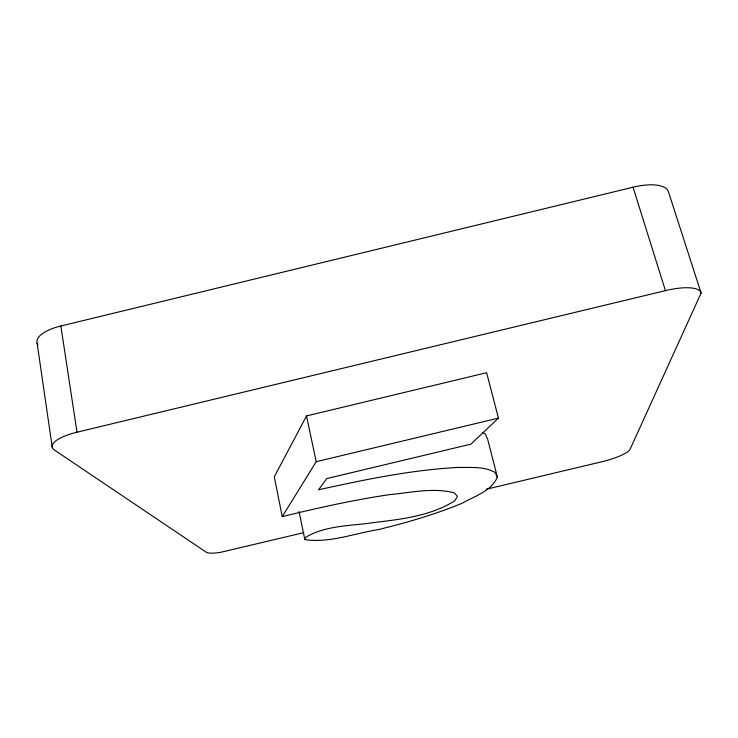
<?xml version="1.0" encoding="UTF-8"?>
<svg xmlns="http://www.w3.org/2000/svg" width="738" height="738" viewBox="0 0 738 738"><rect width="100%" height="100%" fill="white"/><g stroke="black" fill="none" stroke-linecap="round" stroke-linejoin="round"><path stroke-width="1.11" d="M304.84 539.616L305.181 537.596C326.214 524.81 352.506 526.037 376.039 522.255C402.976 519.118 431.324 515.511 454.774 500.844L457.431 496.351L454.276 492.827C433.012 487.301 410.752 492.726 389.332 494.654C353.253 500.013 317.635 507.956 282.239 516.637L274.278 476.849L306.519 415.928L486.628 372.718L498.445 418.123L470.899 444.165L326.786 478.565L318.53 489.801C364.793 479.635 411.417 469.838 458.842 467.385C470.955 467.744 484.137 466.158 495.087 472.449L497.347 477.062C491.453 491.259 474.949 495.936 462.661 503.002C435.383 514.414 406.924 522.578 378.253 529.616C354.166 533.426 329.443 543.242 304.84 539.616L299.084 511.489M37.979 344.969A36.531 13.967 -6.9 0 1 60.848 326.002L633.047 187.221A42.232 16.337 -19.2 0 1 668.573 192.166L701.1 293.051L630.049 449.359A26.808 5.59 -15.2 0 1 601.415 461.859L486.185 489.266M282.239 516.637L316.196 461.693L306.519 415.928M303.825 532.642L220.459 552.356A16.863 3.469 -11.1 0 1 206.483 552.375L54.511 450.079A37.5 11.319 -8.4 0 1 77.001 432.21L665.427 290.634A43.358 13.247 -17.7 0 1 701.1 293.051M316.196 461.693L498.445 418.123M482.541 432.422L485.217 433.87L487.634 439.156L497.347 477.062M633.047 187.221L665.427 290.634M60.848 326.002L77.001 432.21M37.131 343.244L52.269 447.468"/></g></svg>
